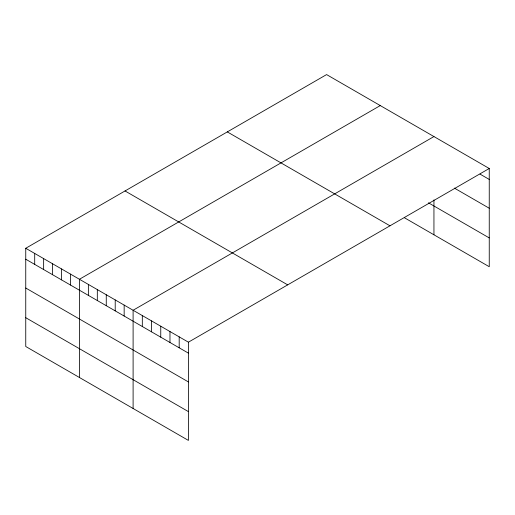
<?xml version="1.0" encoding="UTF-8"?>
<svg xmlns="http://www.w3.org/2000/svg" width="515" height="515" viewBox="0 0 515 515"><rect width="100%" height="100%" fill="white"/><g stroke="black" fill="none" stroke-linecap="round" stroke-linejoin="round"><path stroke-width="0.77" d="M25.75 248.275L188.406 342.185L188.406 440.415L25.75 346.505L25.75 248.275L326.594 74.585L489.25 168.495L489.25 266.725L404.359 217.71M380.27 105.575L79.426 279.265L79.426 377.495M433.945 136.565L133.102 310.255L133.102 408.485M188.406 342.185L489.25 168.495M480.031 174.115L489.25 179.432M454.359 188.097L489.25 208.24M428.441 202.813L489.25 237.917M227.315 131.904L389.971 225.808M125.029 190.956L287.685 284.866M25.75 259.219L188.406 353.129M25.75 288.02L188.406 381.93M25.75 317.704L188.406 411.607M433.945 199.904L433.945 234.795M179.188 336.861L179.188 347.805M169.969 331.538L169.969 342.481M160.757 326.22L160.757 337.164M151.539 320.897L151.539 331.84M142.32 315.579L142.32 326.516M124.16 305.092L124.16 316.03M115.212 299.923L115.212 310.867M106.264 294.76L106.264 305.704M97.322 289.597L97.322 300.535M88.374 284.428L88.374 295.372M70.478 274.102L70.478 285.04M61.536 268.933L61.536 279.877M52.588 263.77L52.588 274.714M43.64 258.607L43.64 269.545M34.698 253.438L34.698 264.382"/></g></svg>
